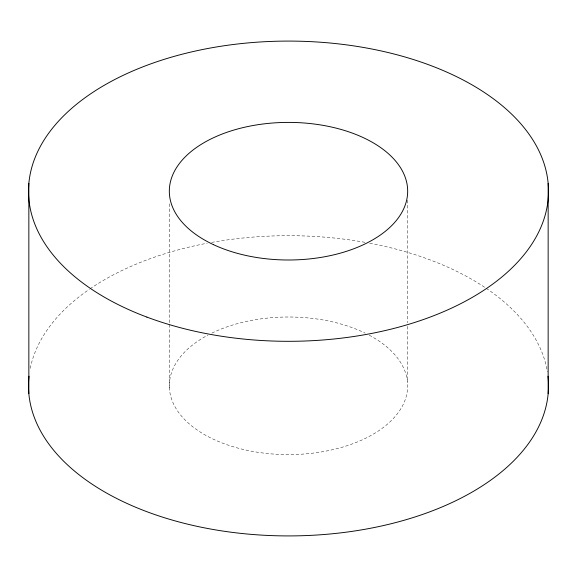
<?xml version="1.0" encoding="UTF-8"?>
<svg xmlns="http://www.w3.org/2000/svg" width="577" height="577" viewBox="0 0 577 577"><rect width="100%" height="100%" fill="white"/><g stroke="black" fill="none" stroke-linecap="round" stroke-linejoin="round"><path stroke-width="0.43" stroke-dasharray="2.88 2.16" d="M407.506 200.212L407.506 322.738M407.506 326.344L407.506 382.205M169.494 203.811L169.494 323.632M169.494 324.534L169.494 389.403M369.23 335.194A119.172 68.8 0 0 1 373.846 433.817A119.172 68.8 0 0 1 202.953 433.702A119.172 68.8 0 0 1 207.98 335.086M211.896 333.102A119.172 68.8 0 0 1 365.162 333.124M30.249 368.371A260.003 150.114 0 0 1 89.32 289.315M90.048 288.81A260.003 150.114 0 0 1 207.287 243.198M211.615 242.405A260.003 150.114 0 0 1 365.385 242.405M369.713 243.198A260.003 150.114 0 0 1 485.473 287.815M486.216 288.312A260.003 150.114 0 0 1 547.378 371.848"/><path stroke-width="0.87" d="M548.15 183.342L548.15 393.658M28.85 183.342L28.85 393.658M547.977 376.204A260.003 150.114 0 0 1 288.5 535.918A260.003 150.114 0 0 1 29.023 376.204M146.89 317.09A260.003 150.114 0 0 0 548.15 199.058A260.003 150.114 0 0 0 170.46 57.448A260.003 150.114 0 0 0 146.89 317.09M213.504 244.67A119.172 68.8 0 0 0 406.201 201.964A119.172 68.8 0 0 0 245.795 126.969A119.172 68.8 0 0 0 213.504 244.67"/></g></svg>
